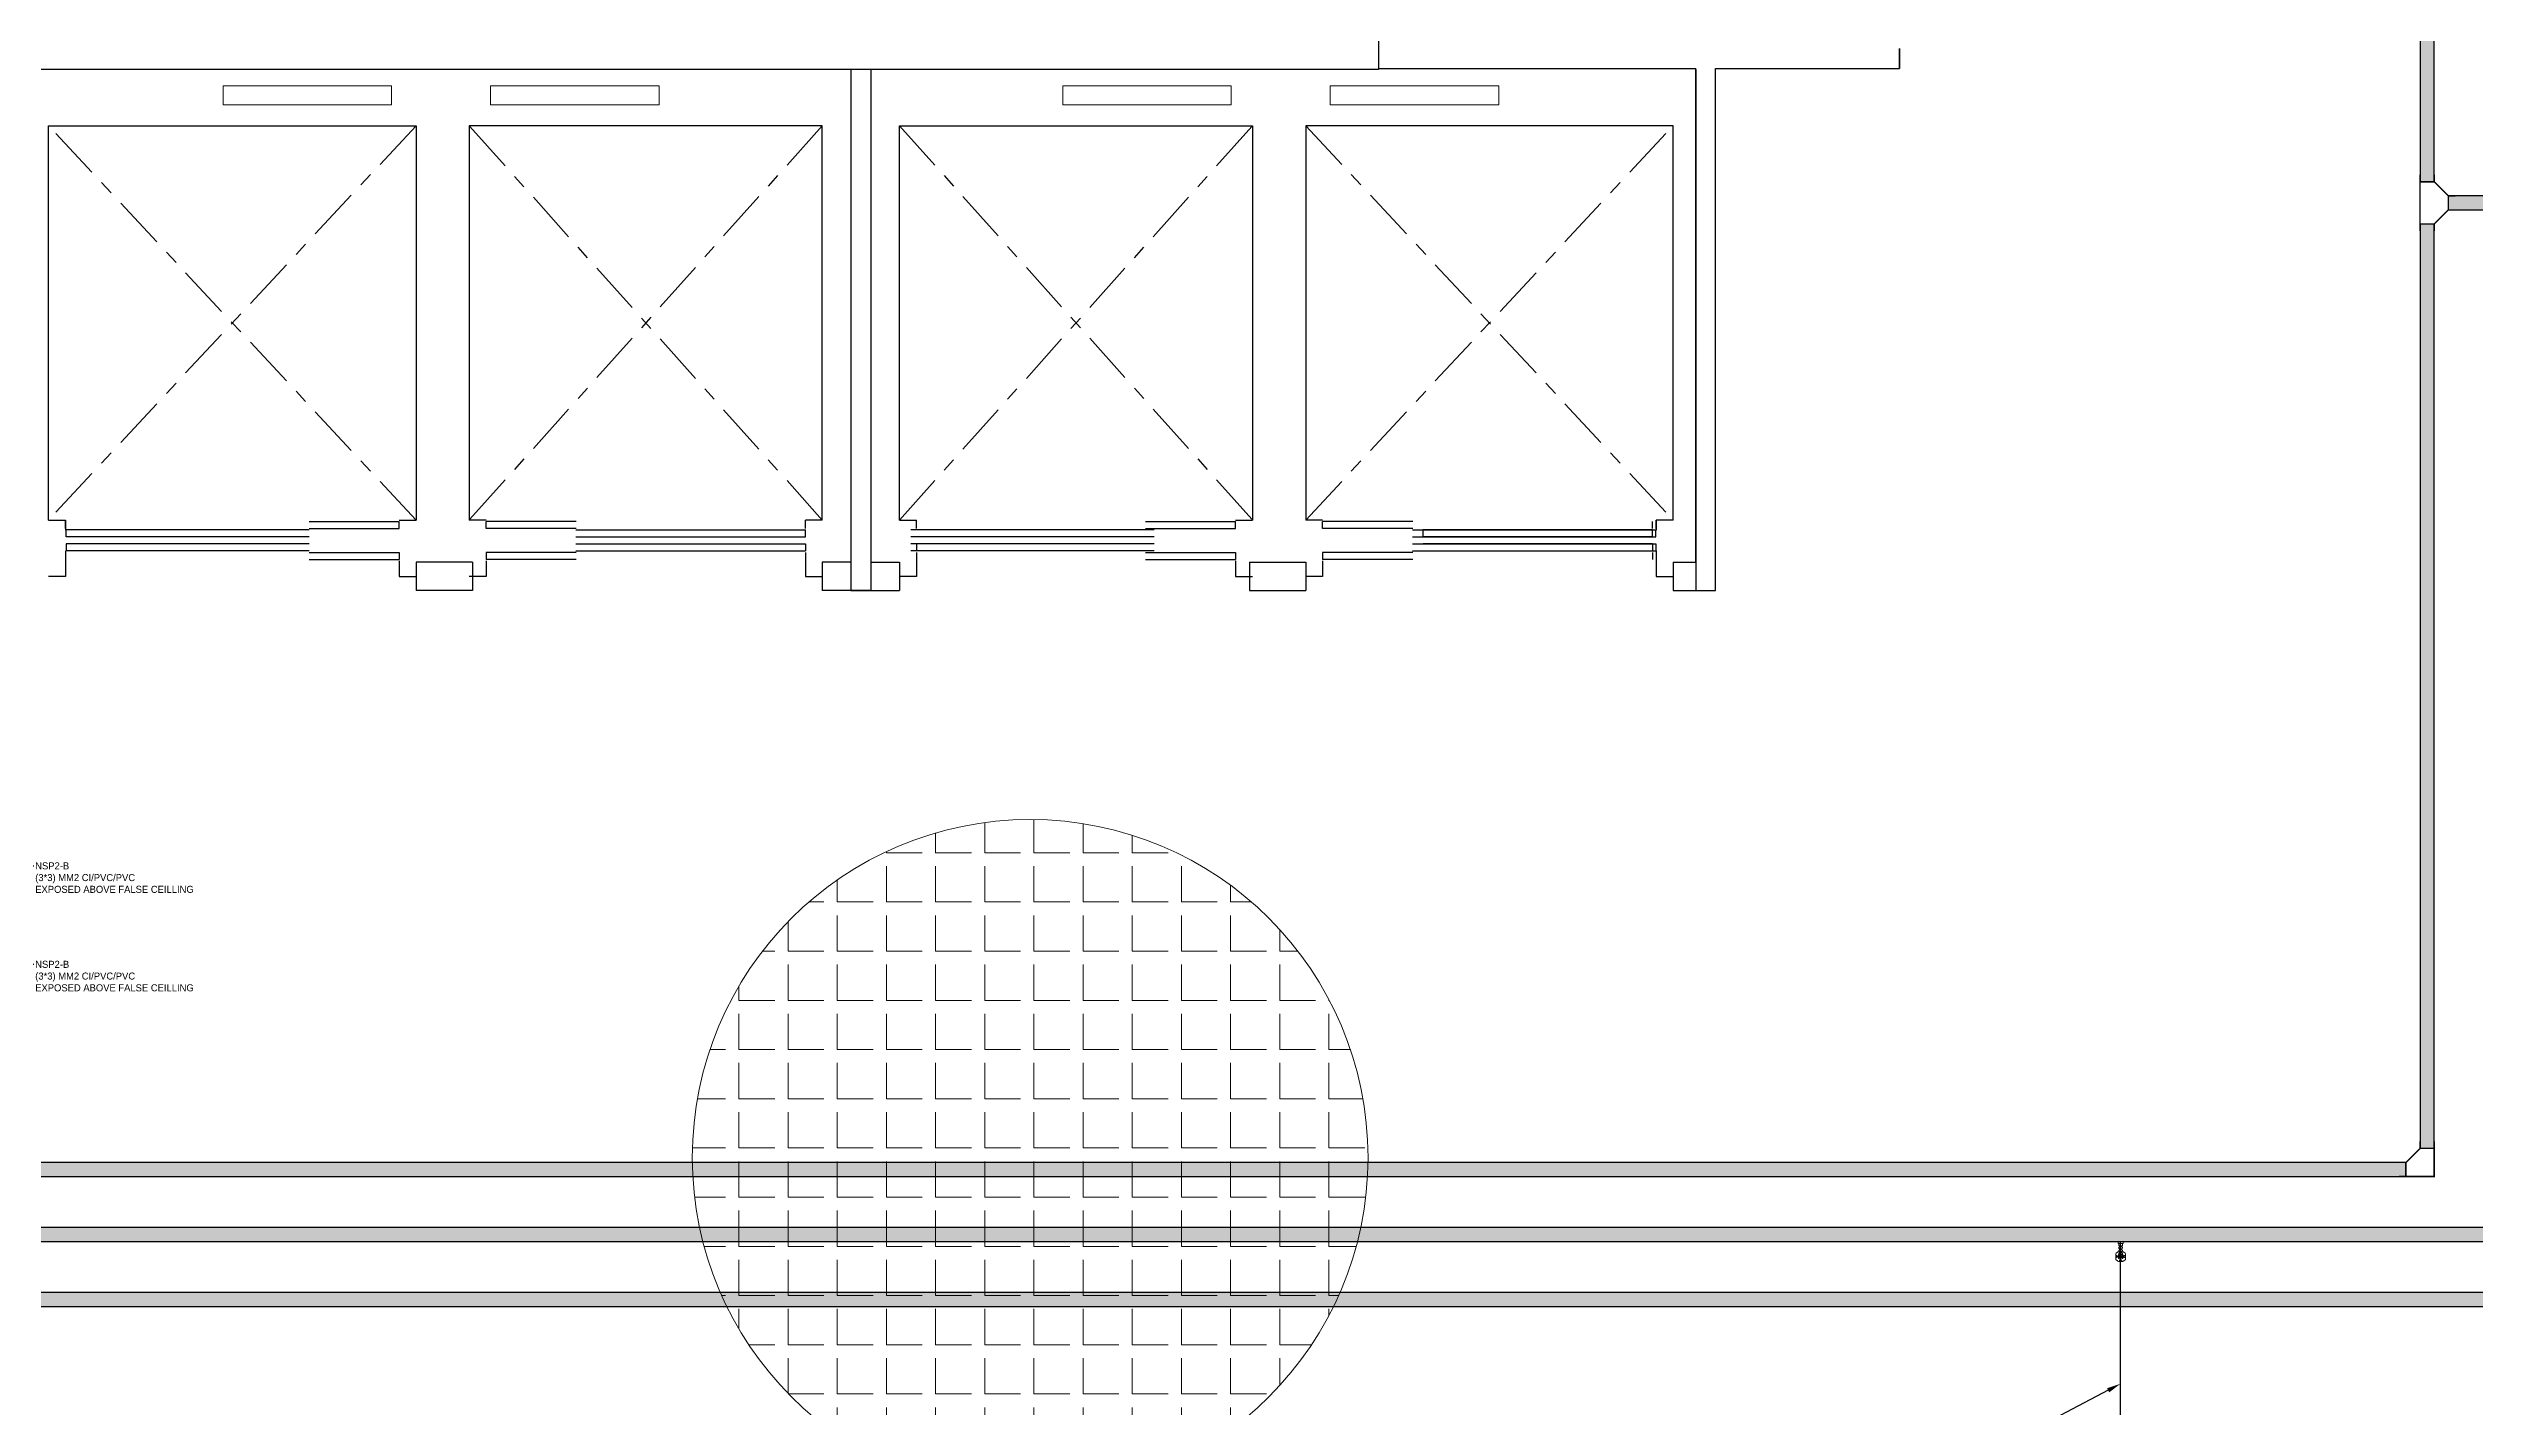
# Model space of a CAD drawing. Extents: x -1451 to 148, y -12854 to 856.
# Drawn here: x 27.23 to 44.47, y 339.03 to 348.67 of the extents above; entities that cross this region are included whole.
import ezdxf
from ezdxf import colors
from ezdxf.entities.mleader import LeaderData, LeaderLine
from ezdxf.math import Vec2, Vec3

# ---------------------------------------------------------------- set-up
doc = ezdxf.new("R2010")
doc.units = 0
doc.header["$LTSCALE"] = 0.15
doc.linetypes.add('CENTERX2', pattern=[4, 2.5, -0.5, 0.5, -0.5])
doc.linetypes.add('CONTINOUS', pattern=[0])
doc.layers.get('0').update_dxf_attribs({"color": 252})
for name, color, linetype, lineweight in [('0 LEGEND', 140, 'Continuous', 0), ('anal', 252, 'Continuous', 20), ('EL-PULL BOX-50', 3, 'Continuous', 0), ('elev', 252, 'Continuous', 9), ('TMG-LC-ACCEORISE', 1, 'Continuous', 0), ('wall', 252, 'Continuous', 30)]:
    doc.layers.add(name, color=color, linetype=linetype, lineweight=lineweight)
for name, color, linetype in [('0 sockets', 252, 'Continuous'), ('0 TEXTT', 4, 'Continuous'), ('0 TRATS', 252, 'Continuous'), ('0 WIRING 3', 4, 'Continuous'), ('CIRCUIT_PRO_LAYER', 7, 'Continuous'), ('CPTOOLS-TRAY', 1, 'Continuous'), ('d1', 252, 'Continuous'), ('grocol', 252, 'Continuous'), ('WINDOW', 252, 'Continuous')]:
    doc.layers.add(name, color=color, linetype=linetype)

# ---------------------------------------------------------------- blocks, each defined once
blk = doc.blocks.new('ARCH')
at = {"layer": 'elev'}
h = blk.add_hatch(dxfattribs=at)
h.set_pattern_fill('ANGLE', color=256, scale=0.05, style=0)
h.set_pattern_definition([(0, (0, 0), (0, 0.34925), [0.254, -0.09525]), (90, (0, 0), (-0.34925, 2e-17), [0.254, -0.09525])])
h.paths.add_polyline_path([(31.8, 340.8, 0.21525), (32.613, 339), (35.787, 339, 0.21525), (36.6, 340.8, 1)])
h.paths.add_polyline_path([(35.787, 339), (32.613, 339, 0.377964)])
at = {"layer": 'anal'}
blk.add_circle((34.2, 340.8), 2.4, dxfattribs=at)
at = {"layer": 'd1', "linetype": 'CENTERX2'}
for p, q in [((29.838, 348.125), (27.228, 345.326)), ((29.838, 345.326), (27.228, 348.125)), ((32.723, 345.326), (30.216, 348.125)), ((32.723, 348.125), (30.216, 345.326)), ((33.272, 348.125), (35.779, 345.326)), ((33.272, 345.326), (35.779, 348.125)), ((36.157, 345.326), (38.767, 348.125)), ((36.157, 348.125), (38.767, 345.326))]:
    blk.add_line(p, q, dxfattribs=at)
at = {"layer": 'd1', "ltscale": 0.5}
for p, q in [((29.078, 345.316), (29.718, 345.316)), ((29.718, 345.266), (29.718, 345.316)), ((30.336, 345.266), (30.336, 345.316)), ((30.976, 345.316), (30.336, 345.316)), ((35.019, 345.316), (35.659, 345.316)), ((35.659, 345.266), (35.659, 345.316)), ((36.917, 345.316), (36.277, 345.316)), ((36.277, 345.266), (36.277, 345.316)), ((38.619, 345.266), (38.619, 345.316)), ((27.352, 345.206), (27.352, 345.256)), ((29.08, 345.256), (27.352, 345.256)), ((29.08, 345.206), (27.352, 345.206)), ((27.352, 345.156), (27.352, 345.106)), ((29.08, 345.156), (27.352, 345.156)), ((29.08, 345.106), (27.352, 345.106)), ((29.021, 345.106), (27.392, 345.106)), ((29.078, 345.266), (29.718, 345.266)), ((30.976, 345.266), (30.336, 345.266)), ((30.974, 345.256), (32.603, 345.256)), ((30.974, 345.206), (32.603, 345.206)), ((30.974, 345.156), (32.603, 345.156)), ((30.974, 345.106), (32.603, 345.106)), ((32.603, 345.206), (32.603, 345.256)), ((32.603, 345.156), (32.603, 345.106)), ((35.08, 345.256), (33.352, 345.256)), ((35.08, 345.206), (33.352, 345.206)), ((35.08, 345.156), (33.352, 345.156)), ((35.08, 345.106), (33.352, 345.106)), ((33.392, 345.156), (33.392, 345.106)), ((35.021, 345.106), (33.392, 345.106)), ((35.019, 345.266), (35.659, 345.266)), ((36.917, 345.266), (36.277, 345.266)), ((36.915, 345.256), (38.643, 345.256)), ((36.915, 345.206), (38.643, 345.206)), ((36.915, 345.156), (38.643, 345.156)), ((36.915, 345.106), (38.643, 345.106)), ((36.992, 345.206), (36.992, 345.256)), ((38.621, 345.256), (36.992, 345.256)), ((38.621, 345.206), (36.992, 345.206)), ((38.621, 345.156), (36.992, 345.156)), ((38.621, 345.206), (38.621, 345.256)), ((38.621, 345.156), (38.621, 345.106)), ((38.643, 345.206), (38.643, 345.256)), ((38.643, 345.156), (38.643, 345.106)), ((29.078, 345.096), (29.718, 345.096)), ((29.078, 345.046), (29.718, 345.046)), ((29.718, 345.096), (29.718, 345.046)), ((30.336, 345.096), (30.336, 345.046)), ((30.976, 345.096), (30.336, 345.096)), ((30.976, 345.046), (30.336, 345.046)), ((35.019, 345.096), (35.659, 345.096)), ((35.019, 345.046), (35.659, 345.046)), ((35.659, 345.096), (35.659, 345.046)), ((36.917, 345.096), (36.277, 345.096)), ((36.277, 345.096), (36.277, 345.046)), ((36.917, 345.046), (36.277, 345.046)), ((38.619, 345.096), (38.619, 345.046))]:
    blk.add_line(p, q, dxfattribs=at)
at = {"layer": 'elev'}
for p, q in [((28.467, 348.272), (28.467, 348.408)), ((28.467, 348.408), (29.664, 348.408)), ((29.664, 348.408), (29.664, 348.272)), ((30.367, 348.408), (31.564, 348.408)), ((30.367, 348.272), (30.367, 348.408)), ((31.564, 348.408), (31.564, 348.272)), ((35.628, 348.408), (34.431, 348.408)), ((34.431, 348.408), (34.431, 348.272)), ((35.628, 348.272), (35.628, 348.408)), ((37.528, 348.408), (36.331, 348.408)), ((36.331, 348.408), (36.331, 348.272)), ((37.528, 348.272), (37.528, 348.408)), ((29.664, 348.272), (28.467, 348.272)), ((31.564, 348.272), (30.367, 348.272)), ((34.431, 348.272), (35.628, 348.272)), ((36.331, 348.272), (37.528, 348.272))]:
    blk.add_line(p, q, dxfattribs=at)
at = {"layer": 'grocol', "ltscale": 0.5}
for p, q in [((40.374, 348.532), (40.374, 348.673)), ((40.374, 348.673), (40.374, 348.532)), ((32.927, 348.525), (32.927, 344.826)), ((32.927, 348.525), (32.927, 344.826)), ((33.068, 348.525), (33.068, 344.826)), ((33.068, 348.525), (33.068, 344.826)), ((36.675, 348.532), (38.927, 348.532)), ((38.927, 345.026), (38.927, 348.532)), ((38.927, 348.525), (38.927, 344.826)), ((39.068, 344.826), (39.068, 348.532)), ((39.068, 348.532), (40.374, 348.532)), ((32.927, 344.826), (33.068, 344.826)), ((33.068, 344.826), (32.927, 344.826)), ((38.927, 344.826), (39.068, 344.826))]:
    blk.add_line(p, q, dxfattribs=at)
at = {"layer": 'wall'}
for p, q in [((36.675, 358.125), (36.675, 348.525)), ((36.527, 348.525), (27.073, 348.525)), ((36.675, 348.525), (27.075, 348.525)), ((27.228, 345.326), (27.228, 348.125)), ((27.228, 348.125), (29.838, 348.125)), ((29.838, 348.125), (29.838, 345.326)), ((32.723, 348.125), (30.216, 348.125)), ((30.216, 348.125), (30.216, 345.326)), ((32.723, 345.326), (32.723, 348.125)), ((33.272, 345.326), (33.272, 348.125)), ((33.272, 348.125), (35.779, 348.125)), ((35.779, 348.125), (35.779, 345.326)), ((36.157, 348.125), (36.157, 345.326)), ((38.767, 348.125), (36.157, 348.125)), ((38.767, 345.326), (38.767, 348.125)), ((27.228, 345.326), (27.348, 345.326)), ((27.348, 345.266), (27.348, 345.326)), ((27.348, 345.326), (27.348, 345.255)), ((29.718, 345.326), (29.838, 345.326)), ((30.336, 345.326), (30.216, 345.326)), ((32.723, 345.326), (32.603, 345.326)), ((32.603, 345.266), (32.603, 345.326)), ((33.272, 345.326), (33.392, 345.326)), ((33.392, 345.266), (33.392, 345.326)), ((35.659, 345.326), (35.779, 345.326)), ((36.277, 345.326), (36.157, 345.326)), ((38.767, 345.326), (38.647, 345.326)), ((38.647, 345.326), (38.647, 345.255)), ((38.647, 345.266), (38.647, 345.326)), ((27.348, 345.106), (27.348, 344.926)), ((38.647, 345.106), (38.647, 344.926)), ((29.718, 345.036), (29.718, 344.926)), ((29.838, 345.026), (29.838, 344.826)), ((30.238, 345.026), (29.838, 345.026)), ((30.238, 345.026), (30.238, 344.826)), ((30.336, 345.036), (30.336, 344.926)), ((32.603, 345.096), (32.603, 344.926)), ((32.723, 345.026), (32.723, 344.826)), ((32.927, 345.026), (32.723, 345.026)), ((33.068, 345.026), (33.272, 345.026)), ((33.272, 345.026), (33.272, 344.826)), ((33.392, 345.096), (33.392, 344.926)), ((35.659, 345.036), (35.659, 344.926)), ((35.757, 345.026), (36.157, 345.026)), ((35.757, 345.026), (35.757, 344.826)), ((36.157, 345.026), (36.157, 344.826)), ((36.277, 345.036), (36.277, 344.926)), ((38.767, 345.026), (38.927, 345.026)), ((38.767, 345.026), (38.767, 344.826)), ((27.348, 344.926), (27.228, 344.926)), ((29.718, 344.926), (29.838, 344.926)), ((30.238, 344.826), (29.838, 344.826)), ((30.336, 344.926), (30.216, 344.926)), ((32.603, 344.926), (32.723, 344.926)), ((32.927, 344.826), (32.723, 344.826)), ((33.068, 344.826), (33.272, 344.826)), ((33.392, 344.926), (33.272, 344.926)), ((35.659, 344.926), (35.779, 344.926)), ((35.757, 344.826), (36.157, 344.826)), ((36.277, 344.926), (36.157, 344.926)), ((38.647, 344.926), (38.767, 344.926))]:
    blk.add_line(p, q, dxfattribs=at)
at = {"layer": 'WINDOW', "linetype": 'CENTERX2'}
blk.add_line((38.767, 344.826), (38.927, 344.826), dxfattribs=at)
blk = doc.blocks.new('*U199')
at = {"color": 0, "const_width": 0.01}
for points in [[(-0.05, 0.15), (-0.05, 0.2)], [(0.05, 0.15), (0.05, 0.2)], [(0.2, 0.05), (0.15, 0.05)], [(0.2, -0.05), (0.15, -0.05)]]:
    blk.add_lwpolyline(points, dxfattribs=at)
at = {"layer": 'CIRCUIT_PRO_LAYER', "color": 0, "const_width": 0.01}
blk.add_lwpolyline([(-0.05, -0.05), (-0.05, 0.15), (0.05, 0.15), (0.15, 0.05), (0.15, -0.05)], close=True, dxfattribs=at)
blk = doc.blocks.new('*U209')
at = {"layer": 'CPTOOLS-TRAY'}
h = blk.add_hatch(dxfattribs=at)
h.set_pattern_fill('HEX', color=0, scale=0.005)
h.paths.add_polyline_path([(0.05, 26.887), (-0.05, 26.887), (-0.05, 0), (0.05, 0)])
at = {"layer": 'CPTOOLS-TRAY', "color": 0}
blk.add_lwpolyline([(0.05, 26.887), (-0.05, 26.887), (-0.05, 0), (0.05, 0)], close=True, dxfattribs=at)
blk = doc.blocks.new('*U198')
at = {"color": 0, "const_width": 0.01}
for points in [[(-0.05, 0.15), (-0.05, 0.2)], [(0.05, 0.15), (0.05, 0.2)], [(-0.15, 0.05), (-0.2, 0.05)], [(0.2, 0.05), (0.15, 0.05)], [(-0.15, -0.05), (-0.2, -0.05)], [(0.2, -0.05), (0.15, -0.05)]]:
    blk.add_lwpolyline(points, dxfattribs=at)
at = {"layer": 'CIRCUIT_PRO_LAYER', "color": 0, "const_width": 0.01}
blk.add_lwpolyline([(-0.15, -0.05), (-0.15, 0.05), (-0.05, 0.15), (0.05, 0.15), (0.15, 0.05), (0.15, -0.05)], close=True, dxfattribs=at)
blk = doc.blocks.new('*U297')
at = {"layer": 'CPTOOLS-TRAY'}
h = blk.add_hatch(dxfattribs=at)
h.set_pattern_fill('HEX', color=0, scale=0.005)
h.paths.add_polyline_path([(0.05, 10.02), (-0.05, 10.02), (-0.05, 0), (0.05, 0)])
at = {"layer": 'CPTOOLS-TRAY', "color": 0}
blk.add_lwpolyline([(0.05, 10.02), (-0.05, 10.02), (-0.05, 0), (0.05, 0)], close=True, dxfattribs=at)
blk = doc.blocks.new('*U298')
at = {"layer": 'CPTOOLS-TRAY'}
h = blk.add_hatch(dxfattribs=at)
h.set_pattern_fill('HEX', color=0, scale=0.005)
h.paths.add_polyline_path([(0.05, 6.561), (-0.05, 6.561), (-0.05, 0), (0.05, 0)])
at = {"layer": 'CPTOOLS-TRAY', "color": 0}
blk.add_lwpolyline([(0.05, 6.561), (-0.05, 6.561), (-0.05, 0), (0.05, 0)], close=True, dxfattribs=at)
blk = doc.blocks.new('*U299')
at = {"layer": 'CPTOOLS-TRAY'}
h = blk.add_hatch(dxfattribs=at)
h.set_pattern_fill('HEX', color=0, scale=0.005)
h.paths.add_polyline_path([(0.05, 46.397), (-0.05, 46.397), (-0.05, 0), (0.05, 0)])
at = {"layer": 'CPTOOLS-TRAY', "color": 0}
blk.add_lwpolyline([(0.05, 46.397), (-0.05, 46.397), (-0.05, 0), (0.05, 0)], close=True, dxfattribs=at)
blk = doc.blocks.new('K7X7X1U5B4')
at = {"layer": '0 TRATS', "color": 0, "linetype": 'ByBlock'}
for name, p, rotation in [('*U199', (44.122, 340.716), 90), ('*U209', (17.085, 340.716), 270)]:
    blk.add_blockref(name, p, dxfattribs=dict(at, rotation=rotation))
at = {"layer": '0 WIRING 3', "color": 0, "linetype": 'ByBlock'}
blk.add_blockref('*U297', (44.122, 347.727), dxfattribs=at)
for name, p, rotation in [('*U198', (44.122, 347.577), 270), ('*U299', (44.272, 347.577), 270), ('*U298', (44.122, 347.427), 180)]:
    blk.add_blockref(name, p, dxfattribs=dict(at, rotation=rotation))
blk = doc.blocks.new('*U242')
at = {"layer": 'CPTOOLS-TRAY'}
h = blk.add_hatch(dxfattribs=at)
h.set_pattern_fill('HEX', color=0, scale=0.005)
h.paths.add_polyline_path([(0.05, 28.08), (-0.05, 28.08), (-0.05, 0), (0.05, 0)])
at = {"layer": 'CPTOOLS-TRAY', "color": 0}
blk.add_lwpolyline([(0.05, 28.08), (-0.05, 28.08), (-0.05, 0), (0.05, 0)], close=True, dxfattribs=at)
blk = doc.blocks.new('C5A2A8X4T8')
at = {"layer": '0 TRATS', "color": 0, "linetype": 'ByBlock', "rotation": 270}
blk.add_blockref('*U242', (16.676, 340.254), dxfattribs=at)
blk = doc.blocks.new('*U262')
at = {"layer": 'CPTOOLS-TRAY'}
h = blk.add_hatch(dxfattribs=at)
h.set_pattern_fill('HEX', color=0, scale=0.005)
h.paths.add_polyline_path([(0.05, 28.916), (-0.05, 28.916), (-0.05, 0), (0.05, 0)])
at = {"layer": 'CPTOOLS-TRAY', "color": 0}
blk.add_lwpolyline([(0.05, 28.916), (-0.05, 28.916), (-0.05, 0), (0.05, 0)], close=True, dxfattribs=at)
blk = doc.blocks.new('W2J0O4G0K3')
at = {"layer": '0 TRATS', "color": 0, "linetype": 'ByBlock', "rotation": 270}
blk.add_blockref('*U262', (16.232, 339.792), dxfattribs=at)
blk = doc.blocks.new('JUNCTION BOX 2')
at = {"layer": 'TMG-LC-ACCEORISE', "color": 1, "ltscale": 0.4}
blk.add_lwpolyline([(-27, -85), (27, -85, 0.198912), (40, -79), (54, -66, 0.198912), (59, -53), (59, 2, 0.198912), (54, 15), (40, 28, 0.198912), (27, 34), (-27, 34, 0.198912), (-40, 28), (-54, 15, 0.198912), (-60, 2), (-60, -25), (-60, -53, 0.198912), (-54, -66), (-40, -79, 0.198912)], format="xyb", close=True, dxfattribs=at)
for points in [[(-14, 34), (12, 34), (12, 20), (-14, 20)], [(-60, -12), (-60, -39), (-45, -39), (-45, -12)], [(-14, -85), (12, -85), (12, -71), (-14, -71)], [(59, -12), (59, -39), (45, -39), (45, -12)]]:
    blk.add_lwpolyline(points, close=True, dxfattribs=at)
at = {"layer": 'TMG-LC-ACCEORISE', "color": 1}
for points in [[(0, 7), (0, -58)], [(-32, -25), (32, -25)]]:
    blk.add_lwpolyline(points, dxfattribs=at)
blk.add_circle((0, -25), 32.2, dxfattribs=at)
blk = doc.blocks.new('EMT CON. ADAPTER')
at = {"linetype": 'CONTINOUS'}
for points in [[(-60, 25), (-60, -25), (-30, -25), (-30, 25)], [(0, 35), (-30, 35), (-30, -35), (0, -35)]]:
    blk.add_lwpolyline(points, close=True, dxfattribs=at)
blk = doc.blocks.new('WERG')
at = {"layer": '0 LEGEND', "color": 1, "ltscale": 0.05}
for p, q in [((-43, 16), (-43, -16)), ((-27, 26), (-33, 26)), ((-17, 17), (0, 17)), ((-17, -16), (-17, 16)), ((-33, -26), (-27, -26)), ((-17, -17), (0, -17))]:
    blk.add_line(p, q, dxfattribs=at)
for centre, start, end in [((-33, 16), 90.0002, 180.0002), ((-27, 16), 0.0002, 90.0002), ((-33, -16), 180.0002, 270.0002), ((-27, -16), 270.0002, 0.0002)]:
    blk.add_arc(centre, 10, start, end, dxfattribs=at)
blk = doc.blocks.new('*U304')
at = {"layer": '0 LEGEND', "ltscale": 0.05}
for p in [(-189, 0), (-146, 0), (-103, 0), (-60, 0)]:
    blk.add_blockref('WERG', p, dxfattribs=at)
at = {"layer": '0 LEGEND', "ltscale": 0.05, "xscale": -1, "rotation": 180}
blk.add_blockref('EMT CON. ADAPTER', (0, 0), dxfattribs=at)
blk = doc.blocks.new('DD')
at = {"layer": 'EL-PULL BOX-50', "extrusion": (-3.54521e-15, -0.013854, 0.999904), "xscale": -0.002311763713811701, "yscale": 0.002311763713811701, "zscale": 0.002311763713811699, "rotation": 180}
blk.add_blockref('JUNCTION BOX 2', (0, 0.367, -0.001), dxfattribs=at)
at = {"layer": 'EL-PULL BOX-50', "xscale": -0.001964999156739888, "yscale": 0.001964999156739888, "zscale": 0.001964999156739888, "rotation": 90}
blk.add_blockref('*U304', (0, 0), dxfattribs=at)

msp = doc.modelspace()

# ---------------------------------------------------------------- linework, layer by layer
at = {"layer": '0 sockets', "color": 4, "linetype": 'ByBlock'}
msp.add_lwpolyline([(45.772, 334.55), (42.045, 334.55, -0.414214), (41.945, 334.65), (41.945, 340.204)], format="xyb", dxfattribs=at)

# ---------------------------------------------------------------- block references
at = {"layer": '0 sockets', "color": 3}
msp.add_blockref('ARCH', (0, 0), dxfattribs=at)
at = {"layer": '0 TRATS', "color": 1, "linetype": 'ByBlock'}
msp.add_blockref('W2J0O4G0K3', (0, 0), dxfattribs=at)
at = {"layer": '0 TRATS', "color": 4, "linetype": 'ByBlock'}
msp.add_blockref('C5A2A8X4T8', (0, 0), dxfattribs=at)
at = {"layer": '0 TRATS', "color": 6, "linetype": 'ByBlock'}
msp.add_blockref('K7X7X1U5B4', (0, 0), dxfattribs=at)
at = {"layer": '0 WIRING 3', "color": 6, "linetype": 'ByBlock', "xscale": 0.25, "yscale": 0.25, "zscale": 0.25, "rotation": 180}
msp.add_blockref('DD', (41.945, 340.204), dxfattribs=at)

# ---------------------------------------------------------------- leaders
at = {"layer": '0 TEXTT', "color": 6, "linetype": 'ByBlock'}
ml = msp.add_multileader_mtext('Standard', dxfattribs=at)
ml.set_content('{\\C4;NSP2-B\\P(3*3) MM2 CI/PVC/PVC\\PEXPOSED ABOVE FALSE CEILLING}', color=6)
ml.set_leader_properties(color=4)
ml.build(insert=Vec2(0, 0))
ml.multileader.update_dxf_attribs({"text_right_attachment_type": 6, "dogleg_length": 0.05, "arrow_head_size": 0.1})
ctx = ml.context
ctx.base_point, ctx.char_height, ctx.arrow_head_size, ctx.landing_gap_size = Vec3(27.123, 342.871), 0.05, 0.1, 0.01
ctx.right_attachment = 6
notes = []
notes.append((ctx, [(0, (1, 1, 0), (27.073, 342.871), (1, 0), 0.05, [(0, [(26.001, 342.134)], 0, [])])]))
ctx.mtext.insert, ctx.mtext.width, ctx.mtext.flow_direction = Vec3(27.133, 342.896), 2.66233, 5
ml = msp.add_multileader_mtext('Standard', dxfattribs=at)
ml.set_content('{\\C4;NSP2-B\\P(3*3) MM2 CI/PVC/PVC\\PEXPOSED ABOVE FALSE CEILLING}', color=6)
ml.set_leader_properties(color=4)
ml.build(insert=Vec2(0, 0))
ml.multileader.update_dxf_attribs({"text_right_attachment_type": 6, "dogleg_length": 0.05, "arrow_head_size": 0.1})
ctx = ml.context
ctx.base_point, ctx.char_height, ctx.arrow_head_size, ctx.landing_gap_size = Vec3(27.123, 342.172), 0.05, 0.1, 0.01
ctx.right_attachment = 6
notes.append((ctx, [(0, (1, 1, 0), (27.073, 342.172), (1, 0), 0.05, [(0, [(26.001, 341.578)], 0, [])])]))
ctx.mtext.insert, ctx.mtext.width, ctx.mtext.flow_direction = Vec3(27.133, 342.197), 2.66233, 5
ml = msp.add_multileader_mtext('Standard', dxfattribs=at)
ml.set_content('{\\C4;NSP2-B\\P(3*4) MM2 CI/PVC/PVC\\PEXPOSED ABOVE FALSE CEILLING}', color=6)
ml.set_leader_properties(color=4)
ml.build(insert=Vec2(0, 0))
ml.multileader.update_dxf_attribs({"text_right_attachment_type": 6, "dogleg_length": 0.05, "arrow_head_size": 0.1})
ctx = ml.context
ctx.base_point, ctx.char_height, ctx.arrow_head_size, ctx.landing_gap_size = Vec3(39.784, 338.847), 0.05, 0.1, 0.01
ctx.right_attachment, ctx.text_align_type = 6, 2
notes.append((ctx, [(0, (1, 1, 0), (41.22, 338.812), (-1, 0), 0.05, [(0, [(41.945, 339.195)], 0, [])])]))
ctx.mtext.insert, ctx.mtext.width, ctx.mtext.alignment, ctx.mtext.flow_direction = Vec3(41.16, 338.872), 2.66233, 3, 5
for ctx, leaders in notes:
    for number, flags, end, landing, length, lines in leaders:
        leader = LeaderData()
        leader.index, (leader.has_last_leader_line, leader.has_dogleg_vector, leader.attachment_direction) = number, flags
        leader.last_leader_point, leader.dogleg_vector, leader.dogleg_length = Vec3(end), Vec3(landing), length
        for number, points, colour, breaks in lines:
            line = LeaderLine()
            line.index, line.vertices, line.color, line.breaks = number, Vec3.list(points), colors.encode_raw_color(colour), breaks
            leader.lines.append(line)
        ctx.leaders.append(leader)

doc.saveas('drawing.dxf')
